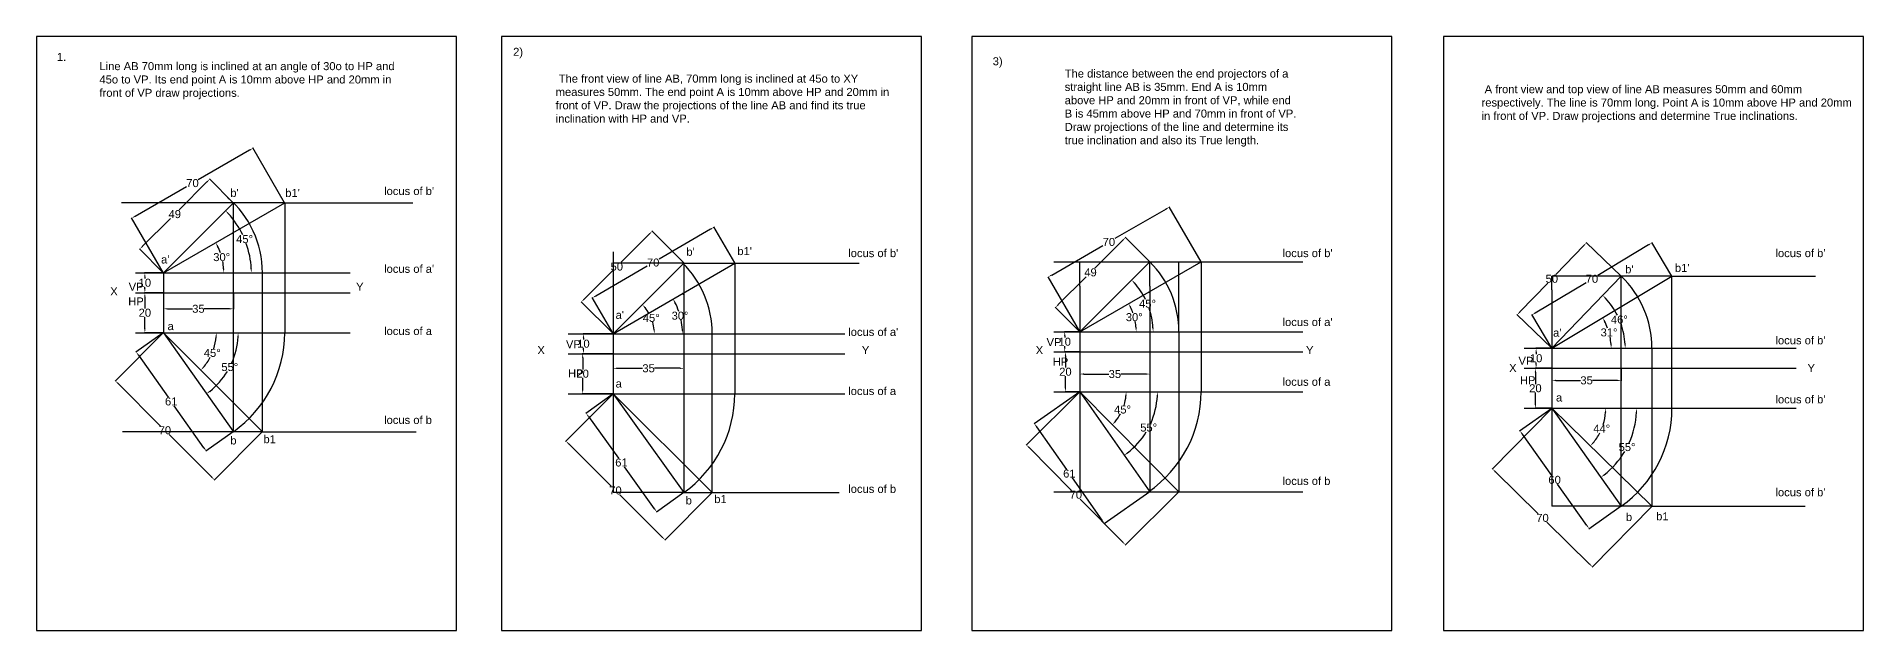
# Model space of a CAD drawing. Header units: inches. Extents: x 0 to 913, y 0 to 297.
import ezdxf

# ---------------------------------------------------------------- set-up
doc = ezdxf.new("R2010")
doc.units = ezdxf.units.IN
doc.header["$MEASUREMENT"] = 0
doc.styles.get("Standard").update_dxf_attribs({"font": 'arial.ttf'})
doc.dimstyles.get("Standard").update_dxf_attribs({"dimtxt": 4, "dimasz": 2, "dimexe": 0.18, "dimexo": 0.0625, "dimgap": 0.09, "dimtad": 0, "dimtih": 1, "dimtoh": 1, "dimdec": 0, "dimzin": 0, "dimdsep": 46, "dimtxsty": 'Standard', "dimcen": 0.09, "dimadec": 0, "dimazin": 0, "dimtfac": 1, "dimtdec": 0, "dimtofl": 0, "dimtmove": 0, "dimatfit": 3, "dimfxl": 1, "dimtolj": 1, "dimtzin": 0, "dimarcsym": 0})

# ---------------------------------------------------------------- blocks, each defined once
blk = doc.blocks.new('*D1')
at = {"color": 0, "lineweight": -2, "transparency": 16777216}
for p, q in [((85.18, 224.27), (71.23, 210.32)), ((98.37, 213.91), (86.47, 225.81)), ((53.01, 192.1), (66.97, 206.05)), ((63.37, 178.91), (51.47, 190.81))]:
    blk.add_line(p, q, dxfattribs=at)
at = {"color": 0, "transparency": 16777216}
for points in [[(84.95, 224.51), (85.42, 224.03), (86.6, 225.68)], [(52.78, 192.33), (53.25, 191.86), (51.6, 190.68)]]:
    blk.add_solid(points, dxfattribs=at)
at = {"layer": 'Defpoints', "color": 0, "transparency": 16777216}
for p in [(86.6, 225.68), (98.42, 213.87), (63.42, 178.87)]:
    blk.add_point(p, dxfattribs=at)
at = {"color": 0, "transparency": 16777216, "insert": (69.1, 208.18), "char_height": 4, "attachment_point": 5}
blk.add_mtext('\\A1;49', dxfattribs=at)
blk = doc.blocks.new('*D2')
at = {"color": 0, "lineweight": -2, "transparency": 16777216}
for p, q in [((106.53, 240.19), (80.88, 225.38)), ((124.01, 213.92), (108.17, 241.35)), ((49.37, 207.19), (75.02, 222)), ((63.38, 178.92), (47.55, 206.35))]:
    blk.add_line(p, q, dxfattribs=at)
at = {"color": 0, "transparency": 16777216}
for points in [[(106.36, 240.48), (106.7, 239.9), (108.26, 241.19)], [(49.21, 207.48), (49.54, 206.9), (47.64, 206.19)]]:
    blk.add_solid(points, dxfattribs=at)
at = {"layer": 'Defpoints', "color": 0, "transparency": 16777216}
for p in [(108.26, 241.19), (124.04, 213.87), (63.42, 178.87)]:
    blk.add_point(p, dxfattribs=at)
at = {"color": 0, "transparency": 16777216, "insert": (77.95, 223.69), "char_height": 4, "attachment_point": 5}
blk.add_mtext('\\A1;70', dxfattribs=at)
blk = doc.blocks.new('*D3')
at = {"color": 0, "lineweight": -2, "transparency": 16777216}
for p, q in [((63.37, 148.83), (49.68, 139.15)), ((50.98, 137.62), (65.82, 116.64)), ((83.67, 91.39), (68.83, 112.37)), ((98.37, 99.33), (84.68, 89.65))]:
    blk.add_line(p, q, dxfattribs=at)
at = {"color": 0, "transparency": 16777216}
for points in [[(51.25, 137.82), (50.71, 137.43), (49.82, 139.26)], [(83.94, 91.58), (83.4, 91.2), (84.82, 89.76)]]:
    blk.add_solid(points, dxfattribs=at)
at = {"layer": 'Defpoints', "color": 0, "transparency": 16777216}
for p in [(63.42, 148.87), (98.42, 99.37), (84.82, 89.76)]:
    blk.add_point(p, dxfattribs=at)
at = {"color": 0, "transparency": 16777216, "insert": (67.32, 114.51), "char_height": 4, "attachment_point": 5}
blk.add_mtext('\\A1;61', dxfattribs=at)
blk = doc.blocks.new('*D4')
at = {"color": 0, "lineweight": -2, "transparency": 16777216}
for p, q in [((63.37, 148.82), (39.27, 124.72)), ((40.81, 123.43), (62.01, 102.23)), ((87.48, 76.76), (66.28, 97.97)), ((112.87, 99.33), (88.77, 75.22))]:
    blk.add_line(p, q, dxfattribs=at)
at = {"color": 0, "transparency": 16777216}
for points in [[(41.05, 123.67), (40.58, 123.2), (39.4, 124.85)], [(87.72, 77), (87.24, 76.53), (88.89, 75.35)]]:
    blk.add_solid(points, dxfattribs=at)
at = {"layer": 'Defpoints', "color": 0, "transparency": 16777216}
for p in [(63.42, 148.87), (112.91, 99.37), (88.89, 75.35)]:
    blk.add_point(p, dxfattribs=at)
at = {"color": 0, "transparency": 16777216, "insert": (64.15, 100.1), "char_height": 4, "attachment_point": 5}
blk.add_mtext('\\A1;70', dxfattribs=at)
blk = doc.blocks.new('*D5')
at = {"color": 0, "lineweight": -2, "transparency": 16777216}
for start, end in [(19.24069, 26.20127), (3.79873, 10.84197)]:
    blk.add_arc((63.42, 178.87), 30.17, start, end, dxfattribs=at)
at = {"color": 0, "transparency": 16777216}
for points in [[(90.19, 192.03), (90.78, 192.35), (89.55, 193.95)], [(93.85, 180.88), (93.19, 180.85), (93.59, 178.87)]]:
    blk.add_solid(points, dxfattribs=at)
at = {"layer": 'Defpoints', "color": 0, "transparency": 16777216}
for p in [(124.04, 213.87), (93.13, 184.11), (49.39, 178.87), (63.42, 178.87), (156.74, 178.87)]:
    blk.add_point(p, dxfattribs=at)
at = {"color": 0, "transparency": 16777216, "insert": (92.56, 186.68), "char_height": 4, "attachment_point": 5}
blk.add_mtext('\\A1;30°', dxfattribs=at)
blk = doc.blocks.new('*D6')
at = {"color": 0, "lineweight": -2, "transparency": 16777216}
for start, end in [(25.53282, 42.39168), (2.60832, 19.53234)]:
    blk.add_arc((63.42, 178.87), 43.94, start, end, dxfattribs=at)
at = {"color": 0, "transparency": 16777216}
for points in [[(95.62, 208.26), (96.11, 208.72), (94.48, 209.93)], [(107.64, 180.87), (106.97, 180.86), (107.35, 178.87)]]:
    blk.add_solid(points, dxfattribs=at)
at = {"layer": 'Defpoints', "color": 0, "transparency": 16777216}
for p in [(98.42, 213.87), (105.86, 190.24), (49.39, 178.87), (63.42, 178.87), (156.74, 178.87)]:
    blk.add_point(p, dxfattribs=at)
at = {"color": 0, "transparency": 16777216, "insert": (104.01, 195.68), "char_height": 4, "attachment_point": 5}
blk.add_mtext('\\A1;45°', dxfattribs=at)
blk = doc.blocks.new('*D7')
at = {"color": 0, "lineweight": -2, "transparency": 16777216}
for start, end in [(342.40214, 355.66428), (319.33572, 332.41703)]:
    blk.add_arc((63.42, 148.87), 26.44, start, end, dxfattribs=at)
at = {"color": 0, "transparency": 16777216}
for points in [[(89.44, 146.88), (90.11, 146.86), (89.85, 148.87)], [(83.71, 131.41), (83.22, 131.87), (82.11, 130.17)]]:
    blk.add_solid(points, dxfattribs=at)
at = {"layer": 'Defpoints', "color": 0, "transparency": 16777216}
for p in [(49.39, 148.87), (63.42, 148.87), (156.74, 148.87), (86.31, 135.65), (112.91, 99.37)]:
    blk.add_point(p, dxfattribs=at)
at = {"color": 0, "transparency": 16777216, "insert": (87.84, 138.75), "char_height": 4, "attachment_point": 5}
blk.add_mtext('\\A1;45°', dxfattribs=at)
blk = doc.blocks.new('*D8')
at = {"color": 0, "lineweight": -2, "transparency": 16777216}
for start, end in [(336.24291, 356.93317), (308.33122, 328.89944)]:
    blk.add_arc((63.42, 148.87), 37.37, start, end, dxfattribs=at)
at = {"color": 0, "transparency": 16777216}
for points in [[(100.4, 146.88), (101.07, 146.86), (100.79, 148.87)], [(86.79, 119.29), (86.39, 119.82), (84.99, 118.35)]]:
    blk.add_solid(points, dxfattribs=at)
at = {"layer": 'Defpoints', "color": 0, "transparency": 16777216}
for p in [(49.39, 148.87), (63.42, 148.87), (156.74, 148.87), (93.46, 126.64), (98.42, 99.37)]:
    blk.add_point(p, dxfattribs=at)
at = {"color": 0, "transparency": 16777216, "insert": (96.6, 131.69), "char_height": 4, "attachment_point": 5}
blk.add_mtext('\\A1;55°', dxfattribs=at)
blk = doc.blocks.new('*D9')
at = {"color": 0, "lineweight": -2, "transparency": 16777216}
for p, q in [((63.35, 178.87), (53.97, 178.87)), ((54.15, 176.87), (54.15, 176)), ((63.35, 168.87), (53.97, 168.87)), ((54.15, 170.87), (54.15, 171.73))]:
    blk.add_line(p, q, dxfattribs=at)
at = {"color": 0, "transparency": 16777216}
for points in [[(53.82, 176.87), (54.48, 176.87), (54.15, 178.87)], [(53.82, 170.87), (54.48, 170.87), (54.15, 168.87)]]:
    blk.add_solid(points, dxfattribs=at)
at = {"layer": 'Defpoints', "color": 0, "transparency": 16777216}
for p in [(54.15, 178.87), (63.42, 178.87), (63.42, 168.87)]:
    blk.add_point(p, dxfattribs=at)
at = {"color": 0, "transparency": 16777216, "insert": (54.15, 173.87), "char_height": 4, "attachment_point": 5}
blk.add_mtext('\\A1;10', dxfattribs=at)
blk = doc.blocks.new('*D10')
at = {"color": 0, "lineweight": -2, "transparency": 16777216}
for p, q in [((63.35, 168.87), (53.97, 168.87)), ((54.15, 166.87), (54.15, 161)), ((54.15, 150.87), (54.15, 156.73)), ((63.35, 148.87), (53.97, 148.87))]:
    blk.add_line(p, q, dxfattribs=at)
at = {"color": 0, "transparency": 16777216}
for points in [[(53.82, 166.87), (54.48, 166.87), (54.15, 168.87)], [(53.82, 150.87), (54.48, 150.87), (54.15, 148.87)]]:
    blk.add_solid(points, dxfattribs=at)
at = {"layer": 'Defpoints', "color": 0, "transparency": 16777216}
for p in [(54.15, 168.87), (63.42, 168.87), (63.42, 148.87)]:
    blk.add_point(p, dxfattribs=at)
at = {"color": 0, "transparency": 16777216, "insert": (54.15, 158.87), "char_height": 4, "attachment_point": 5}
blk.add_mtext('\\A1;20', dxfattribs=at)
blk = doc.blocks.new('*D11')
at = {"color": 0, "lineweight": -2, "transparency": 16777216}
for p, q in [((63.42, 168.8), (63.42, 160.67)), ((98.42, 168.8), (98.42, 160.67)), ((65.42, 160.85), (77.95, 160.85)), ((96.42, 160.85), (83.88, 160.85))]:
    blk.add_line(p, q, dxfattribs=at)
at = {"color": 0, "transparency": 16777216}
for points in [[(65.42, 161.18), (65.42, 160.52), (63.42, 160.85)], [(96.42, 161.18), (96.42, 160.52), (98.42, 160.85)]]:
    blk.add_solid(points, dxfattribs=at)
at = {"layer": 'Defpoints', "color": 0, "transparency": 16777216}
for p in [(63.42, 168.87), (98.42, 168.87), (98.42, 160.85)]:
    blk.add_point(p, dxfattribs=at)
at = {"color": 0, "transparency": 16777216, "insert": (80.92, 160.85), "char_height": 4, "attachment_point": 5}
blk.add_mtext('\\A1;35', dxfattribs=at)
blk = doc.blocks.new('*D12')
at = {"color": 0, "lineweight": -2, "transparency": 16777216}
for p, q in [((349.02, 183.79), (338.53, 201.8)), ((336.9, 200.64), (311.17, 185.67)), ((279.59, 167.3), (305.31, 182.26)), ((288.25, 148.43), (277.77, 166.45))]:
    blk.add_line(p, q, dxfattribs=at)
at = {"color": 0, "transparency": 16777216}
for points in [[(336.73, 200.93), (337.06, 200.35), (338.62, 201.65)], [(279.42, 167.58), (279.76, 167.01), (277.86, 166.29)]]:
    blk.add_solid(points, dxfattribs=at)
at = {"layer": 'Defpoints', "color": 0, "transparency": 16777216}
for p in [(338.62, 201.65), (349.05, 183.73), (288.28, 148.38)]:
    blk.add_point(p, dxfattribs=at)
at = {"color": 0, "transparency": 16777216, "insert": (308.24, 183.97), "char_height": 4, "attachment_point": 5}
blk.add_mtext('\\A1;70', dxfattribs=at)
blk = doc.blocks.new('*D13')
at = {"color": 0, "lineweight": -2, "transparency": 16777216}
for p, q in [((306.32, 198.22), (292.19, 184.09)), ((323.59, 183.78), (307.61, 199.76)), ((273.8, 165.69), (287.93, 179.82)), ((288.24, 148.42), (272.26, 164.4))]:
    blk.add_line(p, q, dxfattribs=at)
at = {"color": 0, "transparency": 16777216}
for points in [[(306.09, 198.45), (306.56, 197.98), (307.74, 199.63)], [(273.56, 165.93), (274.03, 165.46), (272.38, 164.28)]]:
    blk.add_solid(points, dxfattribs=at)
at = {"layer": 'Defpoints', "color": 0, "transparency": 16777216}
for p in [(307.74, 199.63), (323.64, 183.73), (288.28, 148.38)]:
    blk.add_point(p, dxfattribs=at)
at = {"color": 0, "transparency": 16777216, "insert": (290.06, 181.95), "char_height": 4, "attachment_point": 5}
blk.add_mtext('\\A1;50', dxfattribs=at)
blk = doc.blocks.new('*D14')
at = {"color": 0, "lineweight": -2, "transparency": 16777216}
for start, end in [(29.07431, 39.42711), (5.57289, 16.22579)]:
    blk.add_arc((288.28, 148.38), 20.57, start, end, dxfattribs=at)
at = {"color": 0, "transparency": 16777216}
for points in [[(303.92, 161.22), (304.42, 161.67), (302.83, 162.92)], [(309.09, 150.39), (308.42, 150.36), (308.85, 148.38)]]:
    blk.add_solid(points, dxfattribs=at)
at = {"layer": 'Defpoints', "color": 0, "transparency": 16777216}
for p in [(323.64, 183.73), (265.7, 148.38), (288.28, 148.38), (308.15, 153.7), (404.09, 148.38)]:
    blk.add_point(p, dxfattribs=at)
at = {"color": 0, "transparency": 16777216, "insert": (307.29, 156.25), "char_height": 4, "attachment_point": 5}
blk.add_mtext('\\A1;45°', dxfattribs=at)
blk = doc.blocks.new('*D15')
at = {"color": 0, "lineweight": -2, "transparency": 16777216}
for start, end in [(18.78956, 26.88058), (3.31168, 11.46595)]:
    blk.add_arc((288.28, 148.38), 34.61, start, end, dxfattribs=at)
at = {"color": 0, "transparency": 16777216}
for points in [[(318.86, 163.87), (319.44, 164.18), (318.19, 165.78)], [(323.16, 150.39), (322.5, 150.37), (322.89, 148.38)]]:
    blk.add_solid(points, dxfattribs=at)
at = {"layer": 'Defpoints', "color": 0, "transparency": 16777216}
for p in [(349.04, 183.73), (265.7, 148.38), (288.28, 148.38), (322.36, 154.43), (404.09, 148.38)]:
    blk.add_point(p, dxfattribs=at)
at = {"color": 0, "transparency": 16777216, "insert": (321.69, 157.39), "char_height": 4, "attachment_point": 5}
blk.add_mtext('\\A1;30°', dxfattribs=at)
blk = doc.blocks.new('*D16')
at = {"color": 0, "lineweight": -2, "transparency": 16777216}
for p, q in [((288.22, 148.38), (273.21, 148.38)), ((273.39, 146.38), (273.39, 145.51)), ((288.22, 138.38), (273.21, 138.38)), ((273.39, 140.38), (273.39, 141.25))]:
    blk.add_line(p, q, dxfattribs=at)
at = {"color": 0, "transparency": 16777216}
for points in [[(273.06, 146.38), (273.72, 146.38), (273.39, 148.38)], [(273.06, 140.38), (273.72, 140.38), (273.39, 138.38)]]:
    blk.add_solid(points, dxfattribs=at)
at = {"layer": 'Defpoints', "color": 0, "transparency": 16777216}
for p in [(273.39, 148.38), (288.28, 148.38), (288.28, 138.38)]:
    blk.add_point(p, dxfattribs=at)
at = {"color": 0, "transparency": 16777216, "insert": (273.39, 143.38), "char_height": 4, "attachment_point": 5}
blk.add_mtext('\\A1;10', dxfattribs=at)
blk = doc.blocks.new('*D17')
at = {"color": 0, "lineweight": -2, "transparency": 16777216}
for p, q in [((288.22, 138.38), (272.83, 138.38)), ((273.01, 136.38), (273.01, 130.51)), ((273.01, 120.38), (273.01, 126.25)), ((288.22, 118.38), (272.83, 118.38))]:
    blk.add_line(p, q, dxfattribs=at)
at = {"color": 0, "transparency": 16777216}
for points in [[(272.68, 136.38), (273.34, 136.38), (273.01, 138.38)], [(272.68, 120.38), (273.34, 120.38), (273.01, 118.38)]]:
    blk.add_solid(points, dxfattribs=at)
at = {"layer": 'Defpoints', "color": 0, "transparency": 16777216}
for p in [(273.01, 138.38), (288.28, 138.38), (288.28, 118.38)]:
    blk.add_point(p, dxfattribs=at)
at = {"color": 0, "transparency": 16777216, "insert": (273.01, 128.38), "char_height": 4, "attachment_point": 5}
blk.add_mtext('\\A1;20', dxfattribs=at)
blk = doc.blocks.new('*D18')
at = {"color": 0, "lineweight": -2, "transparency": 16777216}
for p, q in [((288.28, 138.32), (288.28, 130.91)), ((323.64, 138.32), (323.64, 130.91)), ((290.28, 131.09), (302.99, 131.09)), ((321.64, 131.09), (308.93, 131.09))]:
    blk.add_line(p, q, dxfattribs=at)
at = {"color": 0, "transparency": 16777216}
for points in [[(290.28, 131.43), (290.28, 130.76), (288.28, 131.09)], [(321.64, 131.43), (321.64, 130.76), (323.64, 131.09)]]:
    blk.add_solid(points, dxfattribs=at)
at = {"layer": 'Defpoints', "color": 0, "transparency": 16777216}
for p in [(288.28, 138.38), (323.64, 138.38), (323.64, 131.09)]:
    blk.add_point(p, dxfattribs=at)
at = {"color": 0, "transparency": 16777216, "insert": (305.96, 131.09), "char_height": 4, "attachment_point": 5}
blk.add_mtext('\\A1;35', dxfattribs=at)
blk = doc.blocks.new('*D21')
at = {"color": 0, "lineweight": -2, "transparency": 16777216}
for p, q in [((288.23, 118.34), (274.57, 108.56)), ((275.88, 107.04), (290.87, 86.1)), ((308.91, 60.89), (293.92, 81.83)), ((323.59, 68.93), (309.92, 59.16))]:
    blk.add_line(p, q, dxfattribs=at)
at = {"color": 0, "transparency": 16777216}
for points in [[(276.15, 107.24), (275.61, 106.85), (274.71, 108.67)], [(309.18, 61.08), (308.63, 60.69), (310.07, 59.26)]]:
    blk.add_solid(points, dxfattribs=at)
at = {"layer": 'Defpoints', "color": 0, "transparency": 16777216}
for p in [(288.28, 118.38), (323.64, 68.97), (310.07, 59.26)]:
    blk.add_point(p, dxfattribs=at)
at = {"color": 0, "transparency": 16777216, "insert": (292.39, 83.97), "char_height": 4, "attachment_point": 5}
blk.add_mtext('\\A1;61', dxfattribs=at)
blk = doc.blocks.new('*D22')
at = {"color": 0, "lineweight": -2, "transparency": 16777216}
for p, q in [((288.24, 118.33), (264.51, 94.56)), ((266.06, 93.27), (287.26, 72.12)), ((312.73, 46.69), (291.53, 67.85)), ((337.75, 68.93), (314.02, 45.15))]:
    blk.add_line(p, q, dxfattribs=at)
at = {"color": 0, "transparency": 16777216}
for points in [[(266.29, 93.51), (265.82, 93.04), (264.64, 94.69)], [(312.97, 46.93), (312.5, 46.46), (314.15, 45.28)]]:
    blk.add_solid(points, dxfattribs=at)
at = {"layer": 'Defpoints', "color": 0, "transparency": 16777216}
for p in [(288.28, 118.38), (337.79, 68.97), (314.15, 45.28)]:
    blk.add_point(p, dxfattribs=at)
at = {"color": 0, "transparency": 16777216, "insert": (289.39, 69.98), "char_height": 4, "attachment_point": 5}
blk.add_mtext('\\A1;70', dxfattribs=at)
blk = doc.blocks.new('*D24')
at = {"color": 0, "lineweight": -2, "transparency": 16777216}
for p, q in [((542.96, 195.12), (529.01, 181.17)), ((556.51, 184.41), (544.25, 196.66)), ((510.79, 162.95), (524.75, 176.9)), ((521.51, 149.41), (509.25, 161.66))]:
    blk.add_line(p, q, dxfattribs=at)
at = {"color": 0, "transparency": 16777216}
for points in [[(542.73, 195.36), (543.2, 194.89), (544.38, 196.54)], [(510.56, 163.19), (511.03, 162.72), (509.38, 161.54)]]:
    blk.add_solid(points, dxfattribs=at)
at = {"layer": 'Defpoints', "color": 0, "transparency": 16777216}
for p in [(544.38, 196.54), (556.55, 184.36), (521.55, 149.36)]:
    blk.add_point(p, dxfattribs=at)
at = {"color": 0, "transparency": 16777216, "insert": (526.88, 179.04), "char_height": 4, "attachment_point": 5}
blk.add_mtext('\\A1;49', dxfattribs=at)
blk = doc.blocks.new('*D25')
at = {"color": 0, "lineweight": -2, "transparency": 16777216}
for p, q in [((521.5, 119.33), (498.66, 103.34)), ((499.95, 101.8), (514.81, 80.57)), ((532.66, 55.08), (517.8, 76.31)), ((556.5, 69.33), (533.66, 53.34))]:
    blk.add_line(p, q, dxfattribs=at)
at = {"color": 0, "transparency": 16777216}
for points in [[(500.22, 101.99), (499.68, 101.61), (498.8, 103.44)], [(532.93, 55.27), (532.38, 54.89), (533.8, 53.44)]]:
    blk.add_solid(points, dxfattribs=at)
at = {"layer": 'Defpoints', "color": 0, "transparency": 16777216}
for p in [(521.55, 119.36), (556.55, 69.36), (533.8, 53.44)]:
    blk.add_point(p, dxfattribs=at)
at = {"color": 0, "transparency": 16777216, "insert": (516.3, 78.44), "char_height": 4, "attachment_point": 5}
blk.add_mtext('\\A1;61', dxfattribs=at)
blk = doc.blocks.new('*D26')
at = {"color": 0, "lineweight": -2, "transparency": 16777216}
for p, q in [((521.51, 119.32), (494.66, 92.74)), ((496.19, 91.45), (517.42, 70)), ((542.88, 44.29), (521.65, 65.73)), ((571.01, 69.32), (544.16, 42.74))]:
    blk.add_line(p, q, dxfattribs=at)
at = {"color": 0, "transparency": 16777216}
for points in [[(496.43, 91.68), (495.96, 91.21), (494.79, 92.87)], [(543.11, 44.52), (542.64, 44.05), (544.28, 42.87)]]:
    blk.add_solid(points, dxfattribs=at)
at = {"layer": 'Defpoints', "color": 0, "transparency": 16777216}
for p in [(521.55, 119.36), (571.05, 69.36), (544.28, 42.87)]:
    blk.add_point(p, dxfattribs=at)
at = {"color": 0, "transparency": 16777216, "insert": (519.53, 67.87), "char_height": 4, "attachment_point": 5}
blk.add_mtext('\\A1;70', dxfattribs=at)
blk = doc.blocks.new('*D27')
at = {"color": 0, "lineweight": -2, "transparency": 16777216}
for p, q in [((564.63, 210.75), (538.98, 195.94)), ((582.14, 184.42), (566.27, 211.9)), ((507.47, 177.75), (533.12, 192.56)), ((521.52, 149.42), (505.65, 176.9))]:
    blk.add_line(p, q, dxfattribs=at)
at = {"color": 0, "transparency": 16777216}
for points in [[(564.46, 211.04), (564.8, 210.46), (566.36, 211.75)], [(507.31, 178.04), (507.64, 177.46), (505.74, 176.75)]]:
    blk.add_solid(points, dxfattribs=at)
at = {"layer": 'Defpoints', "color": 0, "transparency": 16777216}
for p in [(566.36, 211.75), (582.17, 184.36), (521.55, 149.36)]:
    blk.add_point(p, dxfattribs=at)
at = {"color": 0, "transparency": 16777216, "insert": (536.05, 194.25), "char_height": 4, "attachment_point": 5}
blk.add_mtext('\\A1;70', dxfattribs=at)
blk = doc.blocks.new('*D28')
at = {"color": 0, "lineweight": -2, "transparency": 16777216}
for start, end in [(19.54735, 25.92996), (4.07004, 10.5476)]:
    blk.add_arc((521.55, 149.36), 28.16, start, end, dxfattribs=at)
at = {"color": 0, "transparency": 16777216}
for points in [[(546.58, 161.52), (547.17, 161.83), (545.94, 163.44)], [(549.98, 151.37), (549.31, 151.35), (549.71, 149.36)]]:
    blk.add_solid(points, dxfattribs=at)
at = {"layer": 'Defpoints', "color": 0, "transparency": 16777216}
for p in [(582.17, 184.36), (508.53, 149.36), (521.55, 149.36), (549.29, 154.25), (632.94, 149.36)]:
    blk.add_point(p, dxfattribs=at)
at = {"color": 0, "transparency": 16777216, "insert": (548.75, 156.65), "char_height": 4, "attachment_point": 5}
blk.add_mtext('\\A1;30°', dxfattribs=at)
blk = doc.blocks.new('*D29')
at = {"color": 0, "lineweight": -2, "transparency": 16777216}
for start, end in [(26.14908, 41.86928), (3.13072, 18.94489)]:
    blk.add_arc((521.55, 149.36), 36.61, start, end, dxfattribs=at)
at = {"color": 0, "transparency": 16777216}
for points in [[(548.57, 173.57), (549.05, 174.03), (547.44, 175.25)], [(558.44, 151.37), (557.77, 151.35), (558.16, 149.36)]]:
    blk.add_solid(points, dxfattribs=at)
at = {"layer": 'Defpoints', "color": 0, "transparency": 16777216}
for p in [(556.55, 184.36), (556.91, 158.84), (508.53, 149.36), (521.55, 149.36), (632.94, 149.36)]:
    blk.add_point(p, dxfattribs=at)
at = {"color": 0, "transparency": 16777216, "insert": (555.37, 163.37), "char_height": 4, "attachment_point": 5}
blk.add_mtext('\\A1;45°', dxfattribs=at)
blk = doc.blocks.new('*D30')
at = {"color": 0, "lineweight": -2, "transparency": 16777216}
for start, end in [(342.95067, 355.04492), (319.6657, 331.52107)]:
    blk.add_arc((521.55, 119.36), 23.13, start, end, dxfattribs=at)
at = {"color": 0, "transparency": 16777216}
for points in [[(544.27, 117.38), (544.93, 117.35), (544.69, 119.36)], [(539.43, 104.16), (538.94, 104.62), (537.83, 102.92)]]:
    blk.add_solid(points, dxfattribs=at)
at = {"layer": 'Defpoints', "color": 0, "transparency": 16777216}
for p in [(508.53, 119.36), (521.55, 119.36), (632.94, 119.36), (541.55, 107.73), (571.05, 69.36)]:
    blk.add_point(p, dxfattribs=at)
at = {"color": 0, "transparency": 16777216, "insert": (542.9, 110.46), "char_height": 4, "attachment_point": 5}
blk.add_mtext('\\A1;45°', dxfattribs=at)
blk = doc.blocks.new('*D31')
at = {"color": 0, "lineweight": -2, "transparency": 16777216}
for start, end in [(335.98033, 357.04547), (307.94655, 328.89752)]:
    blk.add_arc((521.55, 119.36), 38.79, start, end, dxfattribs=at)
at = {"color": 0, "transparency": 16777216}
for points in [[(559.96, 117.37), (560.62, 117.36), (560.34, 119.36)], [(545.6, 88.51), (545.21, 89.04), (543.8, 87.59)]]:
    blk.add_solid(points, dxfattribs=at)
at = {"layer": 'Defpoints', "color": 0, "transparency": 16777216}
for p in [(508.53, 119.36), (521.55, 119.36), (632.94, 119.36), (552.66, 96.2), (556.55, 69.36)]:
    blk.add_point(p, dxfattribs=at)
at = {"color": 0, "transparency": 16777216, "insert": (555.96, 101.45), "char_height": 4, "attachment_point": 5}
blk.add_mtext('\\A1;55°', dxfattribs=at)
blk = doc.blocks.new('*D32')
at = {"color": 0, "lineweight": -2, "transparency": 16777216}
for p, q in [((521.49, 149.36), (513.8, 149.36)), ((513.98, 147.36), (513.98, 146.5)), ((521.49, 139.36), (513.8, 139.36)), ((513.98, 141.36), (513.98, 142.23))]:
    blk.add_line(p, q, dxfattribs=at)
at = {"color": 0, "transparency": 16777216}
for points in [[(513.65, 147.36), (514.32, 147.36), (513.98, 149.36)], [(513.65, 141.36), (514.32, 141.36), (513.98, 139.36)]]:
    blk.add_solid(points, dxfattribs=at)
at = {"layer": 'Defpoints', "color": 0, "transparency": 16777216}
for p in [(513.98, 149.36), (521.55, 149.36), (521.55, 139.36)]:
    blk.add_point(p, dxfattribs=at)
at = {"color": 0, "transparency": 16777216, "insert": (513.98, 144.36), "char_height": 4, "attachment_point": 5}
blk.add_mtext('\\A1;10', dxfattribs=at)
blk = doc.blocks.new('*D33')
at = {"color": 0, "lineweight": -2, "transparency": 16777216}
for p, q in [((521.49, 139.36), (514.15, 139.36)), ((514.33, 137.36), (514.33, 131.5)), ((521.49, 119.36), (514.15, 119.36)), ((514.33, 121.36), (514.33, 127.23))]:
    blk.add_line(p, q, dxfattribs=at)
at = {"color": 0, "transparency": 16777216}
for points in [[(514, 137.36), (514.67, 137.36), (514.33, 139.36)], [(514, 121.36), (514.67, 121.36), (514.33, 119.36)]]:
    blk.add_solid(points, dxfattribs=at)
at = {"layer": 'Defpoints', "color": 0, "transparency": 16777216}
for p in [(514.33, 139.36), (521.55, 139.36), (521.55, 119.36)]:
    blk.add_point(p, dxfattribs=at)
at = {"color": 0, "transparency": 16777216, "insert": (514.33, 129.36), "char_height": 4, "attachment_point": 5}
blk.add_mtext('\\A1;20', dxfattribs=at)
blk = doc.blocks.new('*D34')
at = {"color": 0, "lineweight": -2, "transparency": 16777216}
for p, q in [((521.55, 139.3), (521.55, 128.04)), ((556.55, 139.3), (556.55, 128.04)), ((523.55, 128.22), (536.08, 128.22)), ((554.55, 128.22), (542.02, 128.22))]:
    blk.add_line(p, q, dxfattribs=at)
at = {"color": 0, "transparency": 16777216}
for points in [[(523.55, 128.56), (523.55, 127.89), (521.55, 128.22)], [(554.55, 128.56), (554.55, 127.89), (556.55, 128.22)]]:
    blk.add_solid(points, dxfattribs=at)
at = {"layer": 'Defpoints', "color": 0, "transparency": 16777216}
for p in [(521.55, 139.36), (556.55, 139.36), (556.55, 128.22)]:
    blk.add_point(p, dxfattribs=at)
at = {"color": 0, "transparency": 16777216, "insert": (539.05, 128.22), "char_height": 4, "attachment_point": 5}
blk.add_mtext('\\A1;35', dxfattribs=at)
blk = doc.blocks.new('*D36')
at = {"color": 0, "lineweight": -2, "transparency": 16777216}
for p, q in [((805.81, 192.81), (780.46, 177.57)), ((817.52, 177.21), (807.44, 193.99)), ((749.24, 158.81), (774.6, 174.05)), ((757.52, 141.16), (747.44, 157.93))]:
    blk.add_line(p, q, dxfattribs=at)
at = {"color": 0, "transparency": 16777216}
for points in [[(805.64, 193.09), (805.99, 192.52), (807.53, 193.84)], [(749.07, 159.1), (749.42, 158.52), (747.53, 157.78)]]:
    blk.add_solid(points, dxfattribs=at)
at = {"layer": 'Defpoints', "color": 0, "transparency": 16777216}
for p in [(807.53, 193.84), (817.55, 177.16), (757.55, 141.1)]:
    blk.add_point(p, dxfattribs=at)
at = {"color": 0, "transparency": 16777216, "insert": (777.53, 175.81), "char_height": 4, "attachment_point": 5}
blk.add_mtext('\\A1;70', dxfattribs=at)
blk = doc.blocks.new('*D37')
at = {"color": 0, "lineweight": -2, "transparency": 16777216}
for p, q in [((757.51, 111.06), (727.7, 80.64)), ((729.25, 79.37), (750.65, 58.4)), ((807.51, 62.07), (777.7, 31.65)), ((776.4, 33.18), (755, 54.14))]:
    blk.add_line(p, q, dxfattribs=at)
at = {"color": 0, "transparency": 16777216}
for points in [[(729.49, 79.6), (729.02, 79.13), (727.82, 80.77)], [(776.63, 33.41), (776.16, 32.94), (777.82, 31.78)]]:
    blk.add_solid(points, dxfattribs=at)
at = {"layer": 'Defpoints', "color": 0, "transparency": 16777216}
for p in [(757.55, 111.1), (807.55, 62.11), (777.82, 31.78)]:
    blk.add_point(p, dxfattribs=at)
at = {"color": 0, "transparency": 16777216, "insert": (752.82, 56.27), "char_height": 4, "attachment_point": 5}
blk.add_mtext('\\A1;70', dxfattribs=at)
blk = doc.blocks.new('*D38')
at = {"color": 0, "lineweight": -2, "transparency": 16777216}
for p, q in [((757.5, 111.07), (741.41, 99.69)), ((742.71, 98.16), (757.37, 77.43)), ((775.05, 52.44), (760.39, 73.17)), ((792.14, 62.08), (776.05, 50.7))]:
    blk.add_line(p, q, dxfattribs=at)
at = {"color": 0, "transparency": 16777216}
for points in [[(742.99, 98.36), (742.44, 97.97), (741.56, 99.8)], [(775.32, 52.63), (774.77, 52.25), (776.2, 50.81)]]:
    blk.add_solid(points, dxfattribs=at)
at = {"layer": 'Defpoints', "color": 0, "transparency": 16777216}
for p in [(757.55, 111.1), (792.19, 62.11), (776.2, 50.81)]:
    blk.add_point(p, dxfattribs=at)
at = {"color": 0, "transparency": 16777216, "insert": (758.88, 75.3), "char_height": 4, "attachment_point": 5}
blk.add_mtext('\\A1;60', dxfattribs=at)
blk = doc.blocks.new('*D39')
at = {"color": 0, "lineweight": -2, "transparency": 16777216}
for p, q in [((773.41, 192.43), (759.53, 177.97)), ((792.15, 177.2), (774.67, 193.99)), ((741.54, 159.26), (755.43, 173.71)), ((757.51, 141.15), (740.03, 157.94))]:
    blk.add_line(p, q, dxfattribs=at)
at = {"color": 0, "transparency": 16777216}
for points in [[(773.17, 192.66), (773.65, 192.2), (774.8, 193.87)], [(741.3, 159.49), (741.78, 159.03), (740.16, 157.81)]]:
    blk.add_solid(points, dxfattribs=at)
at = {"layer": 'Defpoints', "color": 0, "transparency": 16777216}
for p in [(774.8, 193.87), (792.19, 177.16), (757.55, 141.1)]:
    blk.add_point(p, dxfattribs=at)
at = {"color": 0, "transparency": 16777216, "insert": (757.48, 175.84), "char_height": 4, "attachment_point": 5}
blk.add_mtext('\\A1;50', dxfattribs=at)
blk = doc.blocks.new('*D40')
at = {"color": 0, "lineweight": -2, "transparency": 16777216}
for p, q in [((757.84, 141.1), (749.45, 141.1)), ((749.63, 139.1), (749.63, 138.24)), ((757.84, 131.1), (749.45, 131.1)), ((749.63, 133.1), (749.63, 133.97))]:
    blk.add_line(p, q, dxfattribs=at)
at = {"color": 0, "transparency": 16777216}
for points in [[(749.3, 139.1), (749.97, 139.1), (749.63, 141.1)], [(749.3, 133.1), (749.97, 133.1), (749.63, 131.1)]]:
    blk.add_solid(points, dxfattribs=at)
at = {"layer": 'Defpoints', "color": 0, "transparency": 16777216}
for p in [(749.63, 141.1), (757.9, 141.1), (757.9, 131.1)]:
    blk.add_point(p, dxfattribs=at)
at = {"color": 0, "transparency": 16777216, "insert": (749.63, 136.1), "char_height": 4, "attachment_point": 5}
blk.add_mtext('\\A1;10', dxfattribs=at)
blk = doc.blocks.new('*D41')
at = {"color": 0, "lineweight": -2, "transparency": 16777216}
for p, q in [((757.84, 131.1), (749.1, 131.1)), ((749.28, 129.1), (749.28, 123.24)), ((749.28, 113.1), (749.28, 118.97)), ((757.49, 111.1), (749.1, 111.1))]:
    blk.add_line(p, q, dxfattribs=at)
at = {"color": 0, "transparency": 16777216}
for points in [[(748.94, 129.1), (749.61, 129.1), (749.28, 131.1)], [(748.94, 113.1), (749.61, 113.1), (749.28, 111.1)]]:
    blk.add_solid(points, dxfattribs=at)
at = {"layer": 'Defpoints', "color": 0, "transparency": 16777216}
for p in [(749.28, 131.1), (757.9, 131.1), (757.55, 111.1)]:
    blk.add_point(p, dxfattribs=at)
at = {"color": 0, "transparency": 16777216, "insert": (749.28, 121.1), "char_height": 4, "attachment_point": 5}
blk.add_mtext('\\A1;20', dxfattribs=at)
blk = doc.blocks.new('*D43')
at = {"color": 0, "lineweight": -2, "transparency": 16777216}
for start, end in [(19.83475, 27.13257), (3.87015, 11.25723)]:
    blk.add_arc((757.55, 141.1), 29.61, start, end, dxfattribs=at)
at = {"color": 0, "transparency": 16777216}
for points in [[(783.61, 154.45), (784.2, 154.77), (782.93, 156.36)], [(787.43, 143.11), (786.76, 143.09), (787.16, 141.1)]]:
    blk.add_solid(points, dxfattribs=at)
at = {"layer": 'Defpoints', "color": 0, "transparency": 16777216}
for p in [(817.55, 177.16), (786.68, 146.42), (757.55, 141.1), (757.55, 141.1), (807.55, 141.1)]:
    blk.add_point(p, dxfattribs=at)
at = {"color": 0, "transparency": 16777216, "insert": (786.09, 149.02), "char_height": 4, "attachment_point": 5}
blk.add_mtext('\\A1;31°', dxfattribs=at)
blk = doc.blocks.new('*D44')
at = {"color": 0, "lineweight": -2, "transparency": 16777216}
for start, end in [(26.75023, 43.01829), (3.12794, 19.49404)]:
    blk.add_arc((757.55, 141.1), 36.64, start, end, dxfattribs=at)
at = {"color": 0, "transparency": 16777216}
for points in [[(784.1, 165.87), (784.58, 166.33), (782.93, 167.53)], [(794.47, 143.11), (793.8, 143.09), (794.19, 141.1)]]:
    blk.add_solid(points, dxfattribs=at)
at = {"layer": 'Defpoints', "color": 0, "transparency": 16777216}
for p in [(792.19, 177.16), (792.88, 150.82), (757.55, 141.1), (757.55, 141.1), (807.55, 141.1)]:
    blk.add_point(p, dxfattribs=at)
at = {"color": 0, "transparency": 16777216, "insert": (791.26, 155.46), "char_height": 4, "attachment_point": 5}
blk.add_mtext('\\A1;46°', dxfattribs=at)
blk = doc.blocks.new('*D45')
at = {"color": 0, "lineweight": -2, "transparency": 16777216}
for start, end in [(342.52857, 355.73697), (319.84772, 332.8901)]:
    blk.add_arc((757.55, 111.1), 26.89, start, end, dxfattribs=at)
at = {"color": 0, "transparency": 16777216}
for points in [[(784.03, 109.12), (784.7, 109.09), (784.44, 111.1)], [(778.35, 93.54), (777.85, 93.99), (776.75, 92.29)]]:
    blk.add_solid(points, dxfattribs=at)
at = {"layer": 'Defpoints', "color": 0, "transparency": 16777216}
for p in [(757.55, 111.1), (757.55, 111.1), (817.55, 111.1), (780.93, 97.82), (807.55, 62.11)]:
    blk.add_point(p, dxfattribs=at)
at = {"color": 0, "transparency": 16777216, "insert": (782.44, 100.94), "char_height": 4, "attachment_point": 5}
blk.add_mtext('\\A1;44°', dxfattribs=at)
blk = doc.blocks.new('*D46')
at = {"color": 0, "lineweight": -2, "transparency": 16777216}
for start, end in [(335.82856, 357.2898), (307.97459, 329.34061)]:
    blk.add_arc((757.55, 111.1), 42.29, start, end, dxfattribs=at)
at = {"color": 0, "transparency": 16777216}
for points in [[(799.46, 109.11), (800.12, 109.1), (799.84, 111.1)], [(783.77, 77.5), (783.37, 78.04), (781.96, 76.58)]]:
    blk.add_solid(points, dxfattribs=at)
at = {"layer": 'Defpoints', "color": 0, "transparency": 16777216}
for p in [(757.55, 111.1), (757.55, 111.1), (817.55, 111.1), (791.55, 85.96), (792.19, 62.11)]:
    blk.add_point(p, dxfattribs=at)
at = {"color": 0, "transparency": 16777216, "insert": (795.1, 91.67), "char_height": 4, "attachment_point": 5}
blk.add_mtext('\\A1;55°', dxfattribs=at)
blk = doc.blocks.new('*D47')
at = {"color": 0, "lineweight": -2, "transparency": 16777216}
for p, q in [((757.55, 131.04), (757.55, 124.87)), ((792.19, 131.04), (792.19, 124.87)), ((759.55, 125.05), (771.9, 125.05)), ((790.19, 125.05), (777.84, 125.05))]:
    blk.add_line(p, q, dxfattribs=at)
at = {"color": 0, "transparency": 16777216}
for points in [[(759.55, 125.38), (759.55, 124.72), (757.55, 125.05)], [(790.19, 125.38), (790.19, 124.72), (792.19, 125.05)]]:
    blk.add_solid(points, dxfattribs=at)
at = {"layer": 'Defpoints', "color": 0, "transparency": 16777216}
for p in [(757.55, 131.1), (792.19, 131.1), (757.55, 125.05)]:
    blk.add_point(p, dxfattribs=at)
at = {"color": 0, "transparency": 16777216, "insert": (774.87, 125.05), "char_height": 4, "attachment_point": 5}
blk.add_mtext('\\A1;35', dxfattribs=at)

msp = doc.modelspace()

# ---------------------------------------------------------------- linework, layer by layer
for p, q in [((124.04, 213.87), (42.54, 213.87)), ((63.42, 178.87), (124.04, 213.87)), ((98.42, 99.37), (98.42, 213.87)), ((124.04, 213.87), (188.18, 213.87)), ((124.04, 213.87), (124.04, 148.87)), ((288.28, 189.34), (288.28, 68.97)), ((323.64, 183.73), (288.28, 183.73)), ((288.28, 148.38), (349.04, 183.73)), ((323.64, 183.73), (411.2, 183.73)), ((323.64, 183.73), (323.64, 68.97)), ((349.04, 183.73), (349.04, 118.38)), ((508.53, 184.36), (632.94, 184.36)), ((521.55, 172.24), (521.55, 184.36)), ((521.55, 149.36), (582.17, 184.36)), ((556.55, 172.24), (556.55, 184.36)), ((571.05, 149.36), (571.05, 184.36)), ((582.17, 184.36), (582.17, 119.36)), ((49.39, 178.87), (156.74, 178.87)), ((63.42, 178.87), (63.42, 148.87)), ((112.91, 99.37), (112.91, 178.87)), ((757.55, 141.1), (817.55, 177.16)), ((792.19, 177.16), (757.55, 177.16)), ((757.55, 170.36), (757.55, 177.16)), ((817.55, 177.16), (792.19, 177.16)), ((792.19, 62.11), (792.19, 177.16)), ((817.55, 111.1), (817.55, 177.16)), ((817.55, 177.16), (889.32, 177.16)), ((49.39, 168.87), (156.74, 168.87)), ((521.55, 172.24), (521.55, 77.38)), ((556.55, 172.24), (556.55, 77.38)), ((757.55, 170.36), (757.55, 66.15)), ((49.39, 148.87), (156.74, 148.87)), ((63.42, 148.87), (112.91, 99.37)), ((265.7, 148.38), (404.09, 148.38)), ((337.79, 68.97), (337.79, 148.38)), ((508.53, 149.36), (632.94, 149.36)), ((571.05, 149.36), (571.05, 69.36)), ((265.7, 138.38), (404.09, 138.38)), ((508.53, 139.36), (632.94, 139.36)), ((743.62, 141.1), (879.7, 141.1)), ((757.55, 141.1), (807.55, 141.1)), ((807.55, 141.1), (807.55, 62.11)), ((743.62, 131.1), (879.7, 131.1)), ((508.53, 119.36), (632.94, 119.36)), ((521.55, 119.36), (571.05, 69.36)), ((265.7, 118.38), (404.09, 118.38)), ((288.28, 118.38), (337.79, 68.97)), ((743.62, 111.1), (879.7, 111.1)), ((757.55, 111.1), (817.55, 111.1)), ((757.55, 111.1), (807.55, 62.11)), ((112.91, 99.37), (42.95, 99.37)), ((112.91, 99.37), (189.81, 99.37)), ((521.55, 77.38), (521.55, 69.36)), ((556.55, 77.38), (556.55, 69.36)), ((323.64, 68.97), (288.28, 68.97)), ((323.64, 68.97), (401.23, 68.97)), ((508.53, 69.36), (632.94, 69.36)), ((757.55, 66.15), (757.55, 62.11)), ((807.55, 62.11), (757.55, 62.11)), ((807.55, 62.11), (884.1, 62.11))]:
    msp.add_line(p, q)
at = {"lineweight": 30}
for p, q in [((63.42, 178.87), (98.42, 213.87)), ((288.28, 148.38), (323.64, 183.73)), ((521.55, 149.36), (556.55, 184.36)), ((757.55, 141.1), (792.19, 177.16)), ((63.42, 148.87), (98.42, 99.37)), ((521.55, 119.36), (556.55, 69.36)), ((288.28, 118.38), (323.64, 68.97)), ((757.55, 111.1), (792.19, 62.11))]:
    msp.add_line(p, q, dxfattribs=at)
for points in [[(0, 0), (210, 0), (210, 297), (0, 297)], [(232.43, 0), (442.43, 0), (442.43, 297), (232.43, 297)], [(467.52, 0), (677.52, 0), (677.52, 297), (467.52, 297)], [(703.28, 0), (913.28, 0), (913.28, 297), (703.28, 297)]]:
    msp.add_lwpolyline(points, close=True)
for centre, radius, start, end in [((63.42, 178.87), 49.5, 0, 49.55646), ((63.42, 148.87), 60.62, 54.73561, 55.37693), ((288.28, 148.38), 49.51, 0, 45.56978), ((521.55, 149.36), 49.5, 0, 45), ((757.55, 141.1), 50, 0, 46.14622), ((288.28, 118.38), 60.75, 54.41329, 55.45703), ((521.55, 119.36), 60.62, 54.73561, 55.37693), ((63.42, 148.87), 60.62, 305.26439, 0), ((521.55, 119.36), 60.62, 35.26439, 35.74815), ((521.55, 119.36), 60.62, 304.43319, 0), ((761.49, 123.4), 58.23, 178.65577, 181.34423), ((288.28, 118.38), 60.75, 305.58671, 0), ((757.55, 111.1), 60, 305.26439, 0)]:
    msp.add_arc(centre, radius, start, end)

# ---------------------------------------------------------------- texts
at = {"char_height": 4, "attachment_point": 1}
for s, width, gutter_width, heights, insert in [('1.', 15.4609, 1, [0], (10.19, 288.83)), ('2)', 10.7144, 20, [0], (238.24, 291.35)), ('3)', 16.4509, 20, [0], (477.99, 286.64)), ("b'", 5.8124, 20, [0], (96.86, 220.8)), ("b1'", 5.8124, 20, [0], (124.32, 220.8)), ("locus of b'", 27.2491, 20, [0], (173.75, 221.73)), ("b1'", 10.881, 20, [0], (350.35, 191.71)), ("a'", 5.8124, 20, [0], (62.25, 187.52)), ("locus of a'", 27.2491, 20, [4.13], (173.75, 182.84)), ("b'", 10.881, 20, [0], (324.85, 191.37)), ("locus of b'", 26.5224, 20, [0], (405.77, 190.69)), ("locus of b'", 26.5224, 20, [0], (622.88, 190.69)), ("b'", 10.881, 20, [0], (794.15, 182.58)), ("b1'", 10.881, 20, [0], (819.01, 183.3)), ("locus of b'", 26.5224, 20, [0], (869.29, 190.69)), ('VP', 5.8124, 20, [0], (46.07, 173.86)), ('Y', 5.8124, 20, [0], (159.73, 173.86)), ('X', 5.8124, 20, [0], (36.84, 171.57)), ('HP', 5.8124, 20, [0], (45.83, 166.55)), ("a'", 10.881, 20, [0], (289.48, 159.77)), ("locus of a'", 26.5224, 20, [0], (622.88, 156.23)), ('a', 5.8124, 20, [0], (65.5, 154.19)), ('locus of a', 27.2491, 20, [0], (173.75, 151.73)), ("locus of a'", 26.5224, 20, [0], (405.77, 151.28)), ('VP', 10.881, 20, [0], (504.91, 146.18)), ("a'", 10.881, 20, [0], (758.12, 150.9)), ("locus of b'", 26.5224, 20, [0], (869.29, 147.09)), ('X', 10.881, 20, [0], (250.38, 142.18)), ('VP', 10.881, 20, [0], (264.66, 145.16)), ('Y', 10.881, 20, [0], (412.57, 142.18)), ('X', 10.881, 20, [0], (499.49, 142.18)), ('Y', 10.881, 20, [0], (634.61, 142.18)), ('HP', 10.881, 20, [0], (265.7, 130.55)), ('HP', 10.881, 20, [0], (508, 136.44)), ('X', 10.881, 20, [0], (736.14, 133.22)), ('VP', 10.881, 20, [0], (740.82, 136.86)), ('Y', 10.881, 20, [0], (885.31, 133.22)), ('a', 10.881, 20, [0], (289.48, 125.46)), ('locus of a', 26.5224, 20, [0], (405.77, 121.72)), ('locus of a', 26.5224, 20, [0], (622.88, 126.35)), ('HP', 10.881, 20, [0], (741.54, 127.14)), ('a', 10.881, 20, [0], (759.56, 118.5)), ("locus of b'", 26.5224, 20, [0], (869.29, 117.56)), ('locus of b', 27.2491, 20, [0], (173.75, 107.26)), ('b', 5.8124, 20, [0], (96.87, 97)), ('b1', 5.8124, 20, [0], (113.44, 97.65)), ('locus of b', 26.5224, 20, [0], (622.88, 76.77)), ('b', 10.881, 20, [0], (324.51, 67.02)), ('b1', 10.881, 20, [0], (338.79, 67.7)), ('locus of b', 26.5224, 20, [0], (405.77, 72.79)), ("locus of b'", 26.5224, 20, [0], (869.29, 71.12)), ('b', 10.881, 20, [0], (794.51, 58.73)), ('b1', 10.881, 20, [0], (809.64, 59.09))]:
    msp.add_mtext_dynamic_manual_height_columns(s, width=width, gutter_width=gutter_width, heights=heights, dxfattribs=dict(at, insert=insert))
for s, insert, width in [('Line AB 70mm long is inclined at an angle of 30o to HP and 45o to VP. Its end point A is 10mm above HP and 20mm in front of VP draw projections.', (31.45, 284.19), 155.2736), (' The front view of line AB, 70mm long is inclined at 45o to XY measures 50mm. The end point A is 10mm above HP and 20mm in front of VP. Draw the projections of the line AB and find its true inclination with HP and VP.', (259.51, 277.96), 174.947), ('The distance between the end projectors of a straight line AB is 35mm. End A is 10mm above HP and 20mm in front of VP, while end B is 45mm above HP and 70mm in front of VP. Draw projections of the line and determine its true inclination and also its True length.', (513.98, 280.49), 115.8652), (' A front view and top view of line AB measures 50mm and 60mm respectively. The line is 70mm long. Point A is 10mm above HP and 20mm in front of VP. Draw projections and determine True inclinations.', (722.36, 272.66), 189.2754)]:
    msp.add_mtext(s, dxfattribs=dict(at, insert=insert, width=width))

# ---------------------------------------------------------------- dimensions: what is measured, and where the dimension line sits
for p1, p2, distance, picture, middle in [((63.42, 178.87), (124.04, 213.87), 31.55, '*D2', (77.95, 223.69)), ((63.42, 178.87), (98.42, 213.87), 16.71, '*D1', (69.1, 208.18)), ((521.55, 149.36), (582.17, 184.36), 31.62, '*D27', (536.05, 194.25)), ((288.28, 148.38), (349.05, 183.73), 20.72, '*D12', (308.24, 183.97)), ((288.28, 148.38), (323.64, 183.73), 22.48, '*D13', (290.06, 181.95)), ((521.55, 149.36), (556.55, 184.36), 17.22, '*D24', (526.88, 179.04)), ((757.55, 141.1), (792.19, 177.16), 24.12, '*D39', (757.48, 175.84)), ((757.55, 141.1), (817.55, 177.16), 19.46, '*D36', (777.53, 175.81)), ((63.42, 148.87), (112.91, 99.37), -33.97, '*D4', (64.15, 100.1)), ((63.42, 148.87), (98.42, 99.37), -16.65, '*D3', (67.32, 114.51)), ((521.55, 119.36), (571.05, 69.36), -37.66, '*D26', (519.53, 67.87)), ((521.55, 119.36), (556.55, 69.36), -27.77, '*D25', (516.3, 78.44)), ((288.28, 118.38), (337.79, 68.97), -33.47, '*D22', (289.39, 69.98)), ((288.28, 118.38), (323.64, 68.97), -16.68, '*D21', (292.39, 83.97)), ((757.55, 111.1), (807.55, 62.11), -42.47, '*D37', (752.82, 56.27)), ((757.55, 111.1), (792.19, 62.11), -19.58, '*D38', (758.88, 75.3))]:
    dim = msp.add_aligned_dim(p1=p1, p2=p2, distance=distance, dimstyle='Standard')
    dim.commit()
    dim.dimension.update_dxf_attribs({"geometry": picture, "text_midpoint": middle})
for base, line1, line2, picture, middle in [((93.13, 184.11), ((63.42, 178.87), (124.04, 213.87)), ((49.39, 178.87), (156.74, 178.87)), '*D5', (92.56, 186.68)), ((105.86, 190.24), ((63.42, 178.87), (98.42, 213.87)), ((49.39, 178.87), (156.74, 178.87)), '*D6', (104.01, 195.68)), ((308.15, 153.7), ((265.7, 148.38), (404.09, 148.38)), ((288.28, 148.38), (323.64, 183.73)), '*D14', (307.29, 156.25)), ((322.36, 154.43), ((288.28, 148.38), (349.04, 183.73)), ((265.7, 148.38), (404.09, 148.38)), '*D15', (321.69, 157.39)), ((549.29, 154.25), ((508.53, 149.36), (632.94, 149.36)), ((521.55, 149.36), (582.17, 184.36)), '*D28', (548.75, 156.65)), ((556.91, 158.84), ((521.55, 149.36), (556.55, 184.36)), ((508.53, 149.36), (632.94, 149.36)), '*D29', (555.37, 163.37)), ((786.68, 146.42), ((757.55, 141.1), (817.55, 177.16)), ((757.55, 141.1), (807.55, 141.1)), '*D43', (786.09, 149.02)), ((792.88, 150.82), ((757.55, 141.1), (792.19, 177.16)), ((757.55, 141.1), (807.55, 141.1)), '*D44', (791.26, 155.46)), ((86.31, 135.65), ((49.39, 148.87), (156.74, 148.87)), ((63.42, 148.87), (112.91, 99.37)), '*D7', (87.84, 138.75)), ((93.46, 126.64), ((49.39, 148.87), (156.74, 148.87)), ((63.42, 148.87), (98.42, 99.37)), '*D8', (96.6, 131.69)), ((541.55, 107.73), ((508.53, 119.36), (632.94, 119.36)), ((521.55, 119.36), (571.05, 69.36)), '*D30', (542.9, 110.46)), ((552.66, 96.2), ((508.53, 119.36), (632.94, 119.36)), ((521.55, 119.36), (556.55, 69.36)), '*D31', (555.96, 101.45)), ((780.93, 97.82), ((757.55, 111.1), (817.55, 111.1)), ((757.55, 111.1), (807.55, 62.11)), '*D45', (782.44, 100.94)), ((791.55, 85.96), ((757.55, 111.1), (817.55, 111.1)), ((757.55, 111.1), (792.19, 62.11)), '*D46', (795.1, 91.67))]:
    dim = msp.add_angular_dim_2l(base=base, line1=line1, line2=line2, dimstyle='Standard')
    dim.commit()
    dim.dimension.update_dxf_attribs({"geometry": picture, "text_midpoint": middle})
for base, p1, p2, picture, middle in [((54.15, 178.87), (63.42, 168.87), (63.42, 178.87), '*D9', (54.15, 173.87)), ((54.15, 168.87), (63.42, 148.87), (63.42, 168.87), '*D10', (54.15, 158.87)), ((273.39, 148.38), (288.28, 138.38), (288.28, 148.38), '*D16', (273.39, 143.38)), ((513.98, 149.36), (521.55, 139.36), (521.55, 149.36), '*D32', (513.98, 144.36)), ((273.01, 138.38), (288.28, 118.38), (288.28, 138.38), '*D17', (273.01, 128.38)), ((514.33, 139.36), (521.55, 119.36), (521.55, 139.36), '*D33', (514.33, 129.36)), ((749.63, 141.1), (757.9, 131.1), (757.9, 141.1), '*D40', (749.63, 136.1)), ((749.28, 131.1), (757.55, 111.1), (757.9, 131.1), '*D41', (749.28, 121.1))]:
    dim = msp.add_linear_dim(base=base, p1=p1, p2=p2, angle=90, dimstyle='Standard')
    dim.commit()
    dim.dimension.update_dxf_attribs({"geometry": picture, "text_midpoint": middle})
for base, p1, p2, picture, middle in [((98.42, 160.85), (63.42, 168.87), (98.42, 168.87), '*D11', (80.92, 160.85)), ((323.64, 131.09), (288.28, 138.38), (323.64, 138.38), '*D18', (305.96, 131.09)), ((556.55, 128.22), (521.55, 139.36), (556.55, 139.36), '*D34', (539.05, 128.22)), ((757.55, 125.05), (792.19, 131.1), (757.55, 131.1), '*D47', (774.87, 125.05))]:
    dim = msp.add_linear_dim(base=base, p1=p1, p2=p2, dimstyle='Standard')
    dim.commit()
    dim.dimension.update_dxf_attribs({"geometry": picture, "text_midpoint": middle})

doc.saveas('drawing.dxf')
